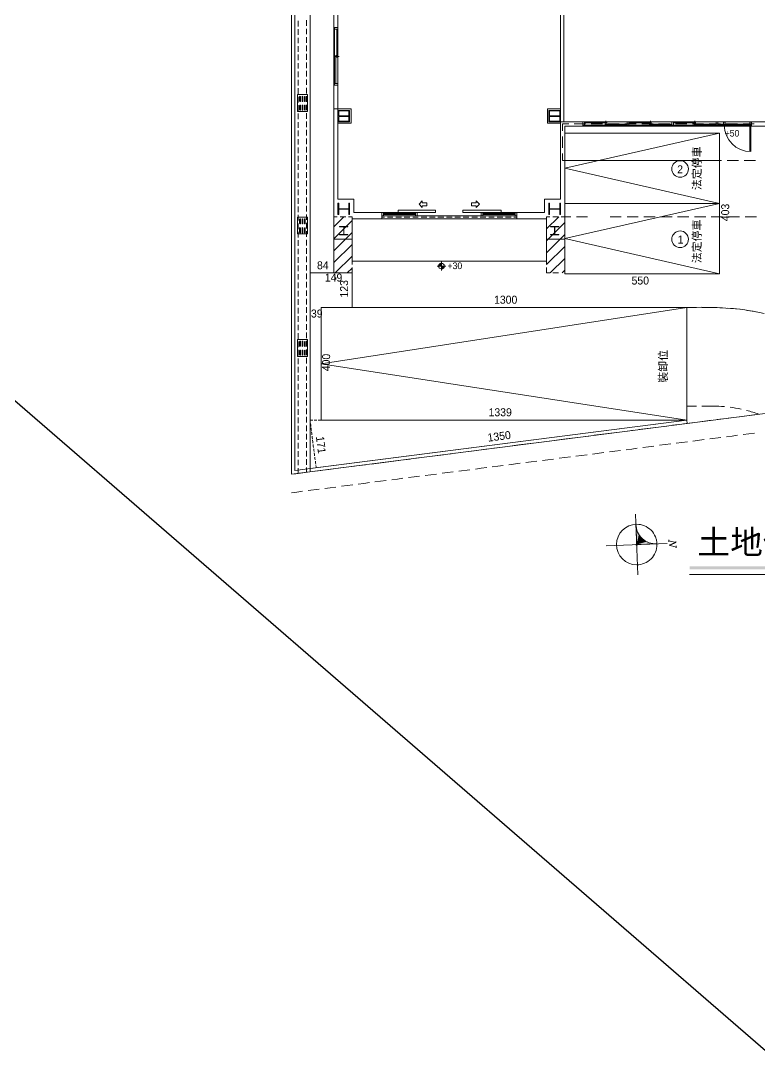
# Model space of a CAD drawing. Header units: millimetres. Extents: x -15161 to 10473752, y -72817 to 33960.
# Drawn here: x -3080 to -453, y -2818 to 850 of the extents above; entities that cross this region are included whole.
import ezdxf

# ---------------------------------------------------------------- set-up
doc = ezdxf.new("R2010")
doc.units = ezdxf.units.MM
for name, color, linetype in [('PDF_單色填滿', 7, 'Continuous'), ('PDF_幾何圖形', 7, 'Continuous'), ('PDF_文字', 7, 'Continuous')]:
    doc.layers.add(name, color=color, linetype=linetype)
doc.styles.add('PDF PMingLiU', font='PMingLiU.ttf')

# ---------------------------------------------------------------- blocks, each defined once
blk = doc.blocks.new('建築底圖')
at = {"layer": 'PDF_單色填滿', "lineweight": 9}
for points in [[(-889.5, -1012.1), (-892.1, -944.8), (-889.5, -958.7)], [(-889.5, -958.7), (-889.5, -1012.1), (-881.9, -976.1)], [(-881.9, -976.1), (-889.5, -1012.1), (-869.6, -990.9)], [(-869.6, -990.9), (-889.5, -1012.1), (-854.4, -1001.9)], [(-854.4, -1001.9), (-889.5, -1012.1), (-836.2, -1008.3)], [(-836.2, -1008.3), (-889.5, -1012.1), (-817.6, -1009.6)]]:
    blk.add_solid(points, dxfattribs=at)
at = {"layer": 'PDF_單色填滿', "lineweight": 20}
blk.add_solid([(-701.6, -1100.6), (-701.6, -1089.6), (675.8, -1100.6), (675.8, -1089.6)], dxfattribs=at)
blk.add_solid([(-701.6, -1100.6), (-701.6, -1089.6), (675.8, -1100.6), (675.8, -1089.6)], dxfattribs=at)
at = {"layer": 'PDF_幾何圖形', "lineweight": 0}
for points in [[(-710, -581.5), (-2117, -762.3), (-2117, 3697.8), (-2105.1, 3697.8), (-2105.1, -748.7), (-711.7, -569.6)], [(-1966.7, 3547.1), (-1966.7, -46.7), (-2050.9, -46.7), (-2050.9, 3547.1)], [(-2060.7, 527.8), (-2060.7, 587.5), (-2095.8, 587.5), (-2095.8, 527.8)], [(-1913.3, 491), (-1910.4, 491), (-1910.4, 531.2), (-1913.3, 531.2), (-1913.3, 512.2), (-1948.9, 512.2), (-1948.9, 531.2), (-1951.9, 531.2), (-1951.9, 491), (-1948.9, 491), (-1948.9, 510), (-1913.3, 510)], [(-1948.9, 529.5), (-1948.9, 531.2), (-1913.3, 531.2), (-1913.3, 529.5)], [(-1163.1, 491), (-1160.1, 491), (-1160.1, 531.2), (-1163.1, 531.2), (-1163.1, 512.2), (-1199.1, 512.2), (-1199.1, 531.2), (-1201.6, 531.2), (-1201.6, 491), (-1199.1, 491), (-1199.1, 510), (-1163.1, 510)], [(-1199.1, 529.5), (-1199.1, 531.2), (-1163.1, 531.2), (-1163.1, 529.5)], [(-1948.9, 491), (-1948.9, 492.7), (-1913.3, 492.7), (-1913.3, 491)], [(-1199.1, 491), (-1199.1, 492.7), (-1163.1, 492.7), (-1163.1, 491)], [(-595.3, 200.5), (-1145.3, 325.9), (-595.3, 450.8), (-1145.3, 325.9), (-595.3, 200.5), (-1145.3, 75.6), (-595.3, -49.3), (-1145.3, 75.6)], [(-1145.3, 450.8), (-1145.3, 200.5), (-595.3, 200.5), (-595.3, 450.8)], [(-595.3, 353.4), (-595.3, -49.3), (-1145.3, -49.3), (-1145.3, 353.4)], [(-1913.3, 160.7), (-1910.4, 160.7), (-1910.4, 201.4), (-1913.3, 201.4), (-1913.3, 181.9), (-1948.9, 181.9), (-1948.9, 201.4), (-1951.9, 201.4), (-1951.9, 160.7), (-1948.9, 160.7), (-1948.9, 180.2), (-1913.3, 180.2)], [(-1652.5, 192.5), (-1652.5, 186.1), (-1663.1, 198), (-1652.5, 209.4), (-1652.5, 203.1), (-1635.6, 203.1), (-1635.6, 192.5)], [(-1459.9, 192.5), (-1459.9, 186.1), (-1448.9, 198), (-1459.9, 209.4), (-1459.9, 203.1), (-1476.4, 203.1), (-1476.4, 192.5)], [(-1163.1, 160.7), (-1160.1, 160.7), (-1160.1, 201.4), (-1163.1, 201.4), (-1163.1, 181.9), (-1199.1, 181.9), (-1199.1, 201.4), (-1201.6, 201.4), (-1201.6, 160.7), (-1199.1, 160.7), (-1199.1, 180.2), (-1163.1, 180.2)], [(-1145.3, 200.5), (-1145.3, -49.3), (-595.3, -49.3), (-595.3, 200.5)], [(-2060.7, 92.1), (-2060.7, 152.3), (-2095.8, 152.3), (-2095.8, 92.1)], [(-1738, 168.8), (-1738, 176.8), (-1604.7, 176.8), (-1604.7, 168.8)], [(-1371.4, 168.8), (-1371.4, 176.8), (-1507.3, 176.8), (-1507.3, 168.8)], [(-2088.2, 129.4), (-2087.8, 129), (-2087.8, 128.6), (-2087.4, 128.1), (-2086.1, 128.1), (-2085.2, 129), (-2085.2, 129.4), (-2085.2, 144.6), (-2085.2, 145.1), (-2085.7, 145.5), (-2086.1, 145.9), (-2087.4, 145.9), (-2087.8, 145.5), (-2087.8, 145.1), (-2088.2, 144.6)], [(-1916.3, 117.5), (-1916.3, 118.8), (-1945.9, 118.8), (-1945.9, 117.5), (-1931.5, 117.5), (-1931.5, 90.4), (-1945.9, 90.4), (-1945.9, 88.8), (-1916.3, 88.8), (-1916.3, 90.4), (-1930.7, 90.4), (-1930.7, 117.5)], [(-1166, 117.5), (-1166, 118.8), (-1196.1, 118.8), (-1196.1, 117.5), (-1181.3, 117.5), (-1181.3, 90.4), (-1196.1, 90.4), (-1196.1, 88.8), (-1166, 88.8), (-1166, 90.4), (-1180.4, 90.4), (-1180.4, 117.5)], [(-1901.9, -46.7), (-1901.9, -169.5), (-2012, -169.5), (-2012, -569.6), (-711.7, -569.6), (-2050.9, -741.5), (-2050.9, -46.7)], [(-711.7, -169.5), (-711.7, -569.6), (-2012, -569.6), (-2012, -169.5)], [(-2012, -569.6), (-2012, -169.5), (-711.7, -169.5), (-711.7, -569.6)], [(-2060.7, -343.1), (-2060.7, -283), (-2095.8, -283), (-2095.8, -343.1)]]:
    blk.add_lwpolyline(points, close=True, dxfattribs=at)
for points in [[(-1951.9, 1308.6), (-1951.9, 826.3), (-1966.7, 826.3), (-1966.7, 1308.6)], [(-1160.5, 531.2), (-1160.5, 1183.2), (-1148.7, 1183.2), (-1148.7, 491)], [(-2093.3, 829.7), (-2093.3, 850)], [(-2063.2, 831.8), (-2063.2, 851.7)], [(-2050.9, 832.7), (-2050.9, 852.6)], [(-2117, 837.8), (-2117, 817.4)], [(-2093.3, 799.6), (-2093.3, 820)], [(-2063.2, 801.8), (-2063.2, 821.7)], [(-2050.9, 802.6), (-2050.9, 822.5)], [(-1966.7, 826.3), (-1966.7, 621), (-1951.9, 621), (-1951.9, 216.2), (-1895.6, 216.2), (-1895.6, 168.8), (-1895.6, 216.2), (-1951.9, 216.2)], [(-1963.7, 826.3), (-1963.7, 621)], [(-1951.9, 820), (-1963.7, 820)], [(-1955.7, 820), (-1955.7, 719.6)], [(-1951.9, 826.3), (-1951.9, 621)], [(-2117, 797.5), (-2117, 697.6)], [(-2093.3, 770), (-2093.3, 789.9)], [(-2063.2, 771.7), (-2063.2, 791.6)], [(-2050.9, 772.5), (-2050.9, 792.4)], [(-2093.3, 739.9), (-2093.3, 759.8)], [(-2063.2, 741.6), (-2063.2, 761.5)], [(-2050.9, 742.5), (-2050.9, 762.4)], [(-2093.3, 709.9), (-2093.3, 729.8)], [(-2093.3, 679.8), (-2093.3, 699.7)], [(-2063.2, 711.6), (-2063.2, 731.9)], [(-2063.2, 681.5), (-2063.2, 701.8)], [(-2050.9, 712.4), (-2050.9, 732.3)], [(-2050.9, 682.4), (-2050.9, 702.7)], [(-1947.6, 723.4), (-1968, 723.4)], [(-1959.9, 626.9), (-1959.9, 727.7)], [(-2117, 677.7), (-2117, 657.4)], [(-2093.3, 649.8), (-2093.3, 669.7)], [(-2063.2, 651.9), (-2063.2, 671.8)], [(-2050.9, 652.3), (-2050.9, 672.6)], [(-2117, 637.5), (-2117, 537.6)], [(-2093.3, 619.7), (-2093.3, 639.6)], [(-2063.2, 621.8), (-2063.2, 641.7)], [(-2050.9, 622.7), (-2050.9, 642.6)], [(-1951.9, 626.9), (-1963.7, 626.9)], [(-2093.3, 589.6), (-2093.3, 610)], [(-2063.2, 591.8), (-2063.2, 611.7)], [(-2050.9, 592.6), (-2050.9, 612.5)], [(-1966.7, 621), (-1966.7, 73.9), (-1901.9, 73.9), (-1901.9, 145.9), (-1796.1, 145.9), (-1315.9, 145.9), (-1315.9, 160.7)], [(-2093.3, 559.6), (-2093.3, 579.9)], [(-2088.2, 579.9), (-2087.8, 580.3), (-2087.8, 581.2), (-2087.4, 581.2), (-2086.5, 581.6), (-2086.1, 581.2), (-2085.7, 581.2), (-2085.2, 580.3), (-2085.2, 579.9)], [(-2088.2, 580.3), (-2088.2, 564.7)], [(-2085.2, 565.1), (-2085.2, 564.2), (-2086.1, 563.4), (-2087.4, 563.4), (-2087.8, 563.8), (-2087.8, 564.2), (-2088.2, 565.1)], [(-2085.2, 580.3), (-2085.2, 564.7)], [(-2079.7, 579.9), (-2079.7, 580.3), (-2079.3, 581.2), (-2078.9, 581.2), (-2078, 581.6), (-2077.6, 581.2), (-2077.2, 581.2), (-2076.8, 580.3), (-2076.8, 579.9)], [(-2079.7, 580.3), (-2079.7, 564.7)], [(-2076.8, 565.1), (-2076.8, 564.2), (-2077.6, 563.4), (-2078.9, 563.4), (-2079.7, 564.2), (-2079.7, 565.1)], [(-2076.8, 580.3), (-2076.8, 564.7)], [(-2071.3, 579.5), (-2071.3, 580.3), (-2070.8, 580.7), (-2070.4, 581.2), (-2069.1, 581.2), (-2068.7, 580.7), (-2068.3, 580.3), (-2068.3, 579.5)], [(-2071.3, 579.9), (-2071.3, 564.7), (-2071.3, 564.2), (-2070.4, 563.4), (-2069.6, 563), (-2068.3, 564.2), (-2068.3, 564.7), (-2068.3, 579.9)], [(-2063.2, 561.7), (-2063.2, 581.6)], [(-2063.2, 531.6), (-2063.2, 551.5)], [(-2050.9, 562.5), (-2050.9, 582.4)], [(-2050.9, 532.5), (-2050.9, 552.4)], [(-2117, 517.7), (-2117, 497.8)], [(-2093.3, 529.9), (-2093.3, 549.8)], [(-2093.3, 499.9), (-2093.3, 519.8)], [(-2088.2, 548.1), (-2087.8, 549), (-2087.8, 549.4), (-2087.4, 549.8), (-2086.1, 549.8), (-2085.2, 549), (-2085.2, 548.1)], [(-2088.2, 548.6), (-2088.2, 533.3), (-2087.8, 532.9), (-2087.8, 532.1), (-2087.4, 532.1), (-2086.5, 531.6), (-2086.1, 532.1), (-2085.7, 532.1), (-2085.2, 532.9), (-2085.2, 533.3), (-2085.2, 548.6)], [(-2079.7, 548.1), (-2079.7, 549), (-2078.9, 549.8), (-2077.6, 549.8), (-2076.8, 549), (-2076.8, 548.1)], [(-2079.7, 548.6), (-2079.7, 533.3), (-2079.7, 532.9), (-2079.3, 532.1), (-2078.9, 532.1), (-2078, 531.6), (-2077.6, 532.1), (-2077.2, 532.1), (-2076.8, 532.9), (-2076.8, 533.3), (-2076.8, 548.6)], [(-2071.3, 547.7), (-2071.3, 548.6), (-2070.8, 549), (-2070.4, 549.4), (-2069.1, 549.4), (-2068.7, 549), (-2068.3, 548.6), (-2068.3, 547.7)], [(-2071.3, 548.1), (-2071.3, 532.9)], [(-2068.3, 548.1), (-2068.3, 532.9)], [(-2063.2, 501.6), (-2063.2, 521.9)], [(-2050.9, 502.4), (-2050.9, 522.3)], [(-1966.7, 536.3), (-1951.9, 536.3), (-1905.3, 536.3), (-1905.3, 485.9), (-1951.9, 485.9)], [(-1160.5, 536.3), (-1206.7, 536.3), (-1206.7, 485.9), (-1160.1, 485.9)], [(-2117, 477.4), (-2117, 377.5)], [(-2093.3, 469.8), (-2093.3, 489.7)], [(-2063.2, 471.5), (-2063.2, 491.8)], [(-2050.9, 472.4), (-2050.9, 492.3)], [(-1315.9, 168.8), (-1315.9, 145.9), (-1210.1, 145.9), (-1210.1, 73.9), (-1145.3, 73.9), (-1145.3, 475.7), (-1080.9, 475.7), (-481, 475.7), (-425.9, 475.7)], [(-376, 491), (-481, 491), (-1080.9, 491), (-1160.1, 491), (-1160.1, 216.2), (-1216.8, 216.2), (-1216.8, 168.8), (-1315.9, 168.8), (-1442.1, 168.8), (-1442.1, 156.9), (-1315.9, 156.9), (-1429.8, 156.9), (-1796.1, 156.9), (-1669.9, 156.9), (-1669.9, 168.8), (-1669.5, 168.4)], [(-481, 475.7), (-481, 491), (-481, 478.7), (-1080.9, 478.7)], [(-1080.9, 491), (-1080.9, 475.7)], [(-1075, 491), (-1075, 478.7)], [(-1075, 486.8), (-995, 486.8)], [(-923, 482.9), (-1003, 482.9)], [(-998.8, 494.8), (-998.8, 474.9)], [(-923, 491), (-923, 478.7)], [(-917.1, 491), (-917.1, 478.7)], [(-917.1, 486.8), (-837, 486.8)], [(-765.1, 482.9), (-845.1, 482.9)], [(-840.9, 494.8), (-840.9, 474.9)], [(-765.1, 478.7), (-765.1, 491)], [(-758.7, 491), (-758.7, 478.7)], [(-758.7, 486.8), (-678.7, 486.8)], [(-606.7, 482.9), (-686.7, 482.9)], [(-682.9, 494.8), (-682.9, 474.9)], [(-606.7, 478.7), (-606.7, 491)], [(-600.8, 491), (-600.8, 478.7)], [(-486.9, 482.9), (-600.8, 482.9)], [(-580.9, 491), (-580.9, 478.7), (-577.9, 478.7), (-577.9, 481.7), (-575, 481.7), (-575, 488.9), (-580.9, 488.9)], [(-486.9, 491), (-486.9, 478.7)], [(-481, 478.7), (-483.9, 478.7), (-483.9, 481.7), (-486.9, 481.7), (-486.9, 488.9), (-481, 488.9)], [(-2093.3, 439.8), (-2093.3, 459.7)], [(-2063.2, 441.9), (-2063.2, 461.8)], [(-2050.9, 442.3), (-2050.9, 462.6)], [(-2093.3, 409.7), (-2093.3, 429.6)], [(-2063.2, 411.8), (-2063.2, 431.7)], [(-2050.9, 412.2), (-2050.9, 432.6)], [(-2093.3, 379.6), (-2093.3, 399.5)], [(-2093.3, 349.6), (-2093.3, 369.9)], [(-2063.2, 381.7), (-2063.2, 401.6)], [(-2063.2, 351.7), (-2063.2, 371.6)], [(-2050.9, 382.6), (-2050.9, 402.5)], [(-2050.9, 352.5), (-2050.9, 372.4)], [(-2117, 357.6), (-2117, 337.7)], [(-2093.3, 319.9), (-2093.3, 339.8)], [(-2063.2, 321.6), (-2063.2, 341.5)], [(-2050.9, 322.5), (-2050.9, 342.4)], [(-2117, 317.4), (-2117, 217.5)], [(-2093.3, 289.9), (-2093.3, 309.8)], [(-2063.2, 291.6), (-2063.2, 311.5)], [(-2050.9, 292.4), (-2050.9, 312.3)], [(-2093.3, 259.8), (-2093.3, 279.7)], [(-2063.2, 261.5), (-2063.2, 281.8)], [(-2050.9, 262.3), (-2050.9, 282.2)], [(-2093.3, 229.7), (-2093.3, 249.6)], [(-2063.2, 231.4), (-2063.2, 251.8)], [(-2063.2, 201.8), (-2063.2, 221.7)], [(-2050.9, 232.3), (-2050.9, 252.6)], [(-2050.9, 202.2), (-2050.9, 222.5)], [(-2117, 197.6), (-2117, 177.7)], [(-2093.3, 199.7), (-2093.3, 219.6)], [(-2093.3, 169.6), (-2093.3, 189.5)], [(-2063.2, 171.7), (-2063.2, 191.6)], [(-2050.9, 172.6), (-2050.9, 192.5)], [(-1160.1, 216.2), (-1216.8, 216.2), (-1216.8, 168.8)], [(-2117, 157.3), (-2117, 57.4)], [(-2093.3, 139.6), (-2093.3, 159.9)], [(-2063.2, 141.7), (-2063.2, 161.6)], [(-2050.9, 142.5), (-2050.9, 162.4)], [(-1966.7, 133.2), (-1966.7, 153.1), (-1954.4, 153.1)], [(-1966.7, 117.1), (-1931.1, 153.1)], [(-1944.2, 153.1), (-1924.3, 153.1)], [(-1914.2, 153.1), (-1901.9, 153.1), (-1901.9, 133.2)], [(-1895.6, 168.8), (-1796.1, 168.8), (-1669.9, 168.8)], [(-1796.1, 168.8), (-1796.1, 145.9)], [(-1785.9, 151.4), (-1796.1, 151.4), (-1795.6, 151)], [(-1790.1, 168.8), (-1790.1, 156.9)], [(-1676.2, 164.5), (-1790.1, 164.5)], [(-1676.2, 160.7), (-1790.1, 160.7)], [(-1776.2, 151.4), (-1756.3, 151.4)], [(-1746.1, 151.4), (-1726.2, 151.4)], [(-1716, 151.4), (-1696.1, 151.4)], [(-1686, 151.4), (-1666.1, 151.4)], [(-1676.2, 156.9), (-1676.2, 168.8), (-1675.8, 168.4)], [(-1655.9, 151.4), (-1636, 151.4)], [(-1626.3, 151.4), (-1605.9, 151.4)], [(-1596.2, 151.4), (-1575.9, 151.4)], [(-1566.1, 151.4), (-1546.2, 151.4)], [(-1536.1, 151.4), (-1516.2, 151.4)], [(-1506, 151.4), (-1486.1, 151.4)], [(-1476, 151.4), (-1456.1, 151.4)], [(-1445.9, 151.4), (-1426, 151.4)], [(-1436.2, 156.9), (-1436.2, 168.8), (-1435.7, 168.4)], [(-1436.2, 164.5), (-1321.8, 164.5)], [(-1436.2, 160.7), (-1321.8, 160.7)], [(-1415.8, 151.4), (-1395.9, 151.4)], [(-1386.2, 151.4), (-1365.9, 151.4)], [(-1356.1, 151.4), (-1335.8, 151.4)], [(-1326.1, 151.4), (-1315.9, 151.4), (-1315.5, 151)], [(-1321.8, 168.8), (-1321.8, 156.9)], [(-1197.8, 153.1), (-1210.1, 153.1), (-1210.1, 133.2)], [(-1210.1, 109.9), (-1166.9, 153.1)], [(-1210.1, 152.3), (-1209.6, 153.1)], [(-1167.7, 153.1), (-1187.6, 153.1)], [(-1124.1, 153.1), (-1145.3, 153.1), (-1157.6, 153.1)], [(-1145.3, 133.2), (-1145.3, 153.1)], [(-1064, 153.1), (-1103.8, 153.1)], [(-944.2, 153.1), (-984, 153.1)], [(-884, 153.1), (-923.8, 153.1)], [(-823.9, 153.1), (-864.1, 153.1)], [(-763.8, 153.1), (-804, 153.1)], [(-704.1, 153.1), (-743.9, 153.1)], [(-644, 153.1), (-683.8, 153.1)], [(-583.9, 153.1), (-624.1, 153.1)], [(-523.7, 153.1), (-564, 153.1)], [(-464, 153.1), (-503.8, 153.1)], [(-2093.3, 109.5), (-2093.3, 129.8)], [(-2085.2, 97.6), (-2085.2, 112.9), (-2085.2, 113.3), (-2085.7, 113.7), (-2086.1, 114.2), (-2086.5, 114.6), (-2087.4, 114.2), (-2087.8, 113.7), (-2087.8, 113.3), (-2088.2, 112.9), (-2088.2, 97.6)], [(-2079.7, 144.6), (-2079.7, 129.4)], [(-2076.8, 97.6), (-2076.8, 112.9), (-2076.8, 113.3), (-2077.2, 113.7), (-2077.6, 114.2), (-2078, 114.6), (-2078.9, 114.2), (-2079.3, 113.7), (-2079.7, 113.3), (-2079.7, 112.9), (-2079.7, 97.6)], [(-2076.8, 144.6), (-2076.8, 129.4)], [(-2068.3, 129), (-2068.3, 144.2), (-2068.3, 144.6), (-2068.7, 145.5), (-2069.1, 145.5), (-2069.6, 145.9), (-2070.4, 145.5), (-2070.8, 145.5), (-2071.3, 144.6), (-2071.3, 144.2), (-2071.3, 129)], [(-2068.3, 129.4), (-2068.3, 128.6), (-2069.1, 127.7), (-2070.4, 127.7), (-2071.3, 128.6), (-2071.3, 129.4)], [(-2071.3, 112.5), (-2071.3, 112.9), (-2070.8, 113.7), (-2070.4, 114.2), (-2069.1, 114.2), (-2068.7, 113.7), (-2068.3, 112.9), (-2068.3, 112.5)], [(-2071.3, 112.9), (-2071.3, 97.2)], [(-2068.3, 112.9), (-2068.3, 97.2)], [(-2063.2, 111.6), (-2063.2, 131.5)], [(-2050.9, 112.5), (-2050.9, 132.4)], [(-1966.7, 74.8), (-1901.9, 140)], [(-1966.7, 103.1), (-1966.7, 123)], [(-1901.9, 123), (-1901.9, 103.1)], [(-1210.1, 67.6), (-1145.3, 132.8)], [(-1210.1, 123), (-1210.1, 103.1)], [(-2093.3, 79.9), (-2093.3, 99.8)], [(-2085.2, 98.1), (-2085.2, 97.2), (-2086.1, 96.4), (-2087.4, 96.4), (-2087.8, 96.8), (-2087.8, 97.2), (-2088.2, 98.1)], [(-2076.8, 98.1), (-2076.8, 97.2), (-2077.6, 96.4), (-2078.9, 96.4), (-2079.7, 97.2), (-2079.7, 98.1)], [(-2068.3, 97.6), (-2068.3, 96.8), (-2069.1, 96), (-2070.4, 96), (-2071.3, 96.8), (-2071.3, 97.6)], [(-2063.2, 81.6), (-2063.2, 101.5)], [(-2050.9, 82.4), (-2050.9, 102.3)], [(-1966.7, 32.4), (-1901.9, 97.6)], [(-1966.7, 73.1), (-1966.7, 93.4)], [(-1901.9, 93.4), (-1901.9, 73.1)], [(-1901.9, 73.9), (-1901.9, -4.4), (-1210.1, -4.4), (-1210.1, 73.9)], [(-1210.1, 93.4), (-1210.1, 73.1)], [(-1210.1, 25.2), (-1145.3, 90)], [(-1145.3, 73.1), (-1145.3, 93.4)], [(-2117, 37.5), (-2117, 17.6)], [(-2093.3, 49.8), (-2093.3, 69.7)], [(-2093.3, 19.7), (-2093.3, 39.6)], [(-2063.2, 51.5), (-2063.2, 71.4)], [(-2063.2, 21.4), (-2063.2, 41.8)], [(-2050.9, 52.3), (-2050.9, 72.2)], [(-2050.9, 22.3), (-2050.9, 42.2)], [(-1966.7, 43), (-1966.7, 63.3)], [(-1966.7, -9.9), (-1901.9, 54.9)], [(-1901.9, 63.3), (-1901.9, 43)], [(-1210.1, 63.3), (-1210.1, 43)], [(-1210.1, -17.1), (-1145.3, 47.7)], [(-1145.3, 43), (-1145.3, 63.3)], [(-2093.3, -10.3), (-2093.3, 9.6)], [(-2063.2, -8.6), (-2063.2, 11.7)], [(-2050.9, -7.8), (-2050.9, 12.5)], [(-1966.7, 13.4), (-1966.7, 33.3)], [(-1966.7, -16.7), (-1966.7, 3.2)], [(-1961.2, -46.7), (-1901.9, 12.5)], [(-1901.9, 33.3), (-1901.9, 13.4)], [(-1901.9, 3.2), (-1901.9, -16.7)], [(-1210.1, 33.3), (-1210.1, 13.4)], [(-1210.1, 3.2), (-1210.1, -16.7)], [(-1197.4, -46.7), (-1145.3, 5.3)], [(-1145.3, 13.4), (-1145.3, 33.3)], [(-1145.3, -16.7), (-1145.3, 3.2)], [(-2117, -2.7), (-2117, -102.6)], [(-2093.3, -40.4), (-2093.3, -20.5)], [(-2063.2, -38.3), (-2063.2, -18.4)], [(-2050.9, -37.8), (-2050.9, -17.5)], [(-1954.4, -46.7), (-1966.7, -46.7), (-1966.7, -26.8)], [(-1918.8, -46.7), (-1901.9, -29.8)], [(-1901.9, -26.8), (-1901.9, -46.7), (-1914.2, -46.7)], [(-1210.1, -26.8), (-1210.1, -46.7), (-1197.8, -46.7)], [(-2093.3, -70.4), (-2093.3, -50.5)], [(-2063.2, -68.3), (-2063.2, -48.4)], [(-2050.9, -67.5), (-2050.9, -47.6)], [(-1959.5, -68.8), (-1959.5, -62.4)], [(-1924.3, -46.7), (-1944.2, -46.7)], [(-1187.6, -46.7), (-1167.7, -46.7)], [(-1155, -46.7), (-1145.3, -37)], [(-2093.3, -100.5), (-2093.3, -80.2)], [(-2063.2, -98.4), (-2063.2, -78.5)], [(-2063.2, -128.5), (-2063.2, -108.6)], [(-2050.9, -97.5), (-2050.9, -77.6)], [(-2050.9, -127.6), (-2050.9, -107.7)], [(-2117, -122.5), (-2117, -142.4)], [(-2093.3, -130.6), (-2093.3, -110.2)], [(-2093.3, -160.2), (-2093.3, -140.3)], [(-2063.2, -158.5), (-2063.2, -138.6)], [(-2050.9, -157.7), (-2050.9, -137.8)], [(-2117, -162.7), (-2117, -262.7)], [(-2093.3, -190.3), (-2093.3, -170.4)], [(-2063.2, -188.6), (-2063.2, -168.3)], [(-2050.9, -187.7), (-2050.9, -167.8)], [(-2093.3, -220.3), (-2093.3, -200.4)], [(-2063.2, -218.6), (-2063.2, -198.3)], [(-2050.9, -217.8), (-2050.9, -197.9)], [(-2093.3, -250.4), (-2093.3, -230.5)], [(-2063.2, -248.3), (-2063.2, -228.4)], [(-2050.9, -247.9), (-2050.9, -227.5)], [(-2117, -282.6), (-2117, -302.5)], [(-2093.3, -280.5), (-2093.3, -260.6)], [(-2093.3, -310.5), (-2093.3, -290.6)], [(-2088.2, -291), (-2087.8, -290.2), (-2087.8, -289.8), (-2087.4, -289.3), (-2086.1, -289.3), (-2085.2, -290.2), (-2085.2, -291)], [(-2088.2, -290.6), (-2088.2, -305.9), (-2087.8, -306.3), (-2087.8, -307.1), (-2087.4, -307.1), (-2086.5, -307.6), (-2086.1, -307.1), (-2085.7, -307.1), (-2085.2, -306.3), (-2085.2, -305.9), (-2085.2, -290.6)], [(-2079.7, -291), (-2079.7, -290.2), (-2078.9, -289.3), (-2077.6, -289.3), (-2076.8, -290.2), (-2076.8, -291)], [(-2079.7, -290.6), (-2079.7, -305.9), (-2079.7, -306.3), (-2079.3, -307.1), (-2078.9, -307.1), (-2078, -307.6), (-2077.6, -307.1), (-2077.2, -307.1), (-2076.8, -306.3), (-2076.8, -305.9), (-2076.8, -290.6)], [(-2071.3, -291), (-2071.3, -306.3)], [(-2068.3, -291), (-2068.3, -306.3)], [(-2063.2, -278.3), (-2063.2, -258.4)], [(-2063.2, -308.4), (-2063.2, -288.5)], [(-2050.9, -277.9), (-2050.9, -257.6)], [(-2050.9, -307.6), (-2050.9, -287.7)], [(-2117, -322.8), (-2117, -422.7)], [(-2093.3, -340.6), (-2093.3, -320.3)], [(-2088.2, -322.8), (-2087.8, -321.9), (-2087.8, -321.5), (-2087.4, -321.1), (-2086.1, -321.1), (-2085.2, -321.9), (-2085.2, -322.8)], [(-2088.2, -322.4), (-2088.2, -337.6), (-2087.8, -338), (-2087.8, -338.5), (-2087.4, -338.9), (-2086.1, -338.9), (-2085.2, -338), (-2085.2, -337.6), (-2085.2, -322.4)], [(-2079.7, -322.8), (-2079.7, -321.9), (-2078.9, -321.1), (-2077.6, -321.1), (-2076.8, -321.9), (-2076.8, -322.8)], [(-2079.7, -322.4), (-2079.7, -337.6)], [(-2076.8, -322.4), (-2076.8, -337.6)], [(-2071.3, -322.8), (-2071.3, -338)], [(-2068.3, -322.8), (-2068.3, -338)], [(-2063.2, -338.5), (-2063.2, -318.6)], [(-2050.9, -337.6), (-2050.9, -317.7)], [(-2093.3, -370.6), (-2093.3, -350.3)], [(-2063.2, -368.5), (-2063.2, -348.6)], [(-2050.9, -367.7), (-2050.9, -347.8)], [(-2093.3, -400.3), (-2093.3, -380.4)], [(-2063.2, -398.6), (-2063.2, -378.7)], [(-2050.9, -397.7), (-2050.9, -377.8)], [(-2093.3, -430.3), (-2093.3, -410.4)], [(-2063.2, -428.6), (-2063.2, -408.3)], [(-2063.2, -458.7), (-2063.2, -438.4)], [(-2050.9, -427.8), (-2050.9, -407.9)], [(-2050.9, -457.9), (-2050.9, -437.5)], [(-2117, -442.6), (-2117, -462.5)], [(-2093.3, -460.4), (-2093.3, -440.5)], [(-2093.3, -490.5), (-2093.3, -470.6)], [(-2063.2, -488.3), (-2063.2, -468.4)], [(-2050.9, -487.9), (-2050.9, -467.6)], [(-2117, -482.8), (-2117, -582.8)], [(-2093.3, -520.5), (-2093.3, -500.6)], [(-2063.2, -518.4), (-2063.2, -498.5)], [(-2050.9, -517.6), (-2050.9, -497.7)], [(-2093.3, -550.6), (-2093.3, -530.3)], [(-2063.2, -548.5), (-2063.2, -528.6)], [(-2050.9, -547.6), (-2050.9, -527.7)], [(-677.4, -519.7), (-711.7, -519.7)], [(-564.4, -562.9), (-514.8, -556.5), (-464.9, -549.7)], [(-2093.3, -580.6), (-2093.3, -560.3)], [(-2063.2, -578.5), (-2063.2, -558.6)], [(-2050.9, -577.7), (-2050.9, -557.8)], [(-2041.6, -569.6), (-2050.9, -569.6), (-2050.9, -572.2), (-2050.1, -577.3)], [(-2049.7, -582.3), (-2048.8, -587.4), (-2048.4, -592.1)], [(-2026.4, -569.6), (-2036.5, -569.6)], [(-2012, -569.6), (-2021.7, -569.6)], [(-762.5, -588.3), (-742.6, -585.7)], [(-723.2, -583.2), (-673.2, -576.8), (-623.7, -570.5)], [(-603.8, -567.9), (-584.3, -565.4)], [(-2117, -602.7), (-2117, -622.6)], [(-2093.3, -610.3), (-2093.3, -590.4)], [(-2093.3, -640.3), (-2093.3, -620.4)], [(-2063.2, -608.6), (-2063.2, -588.7)], [(-2063.2, -638.7), (-2063.2, -618.8)], [(-2050.9, -607.7), (-2050.9, -587.8)], [(-2050.9, -637.8), (-2050.9, -617.9)], [(-2047.6, -597.2), (-2047.1, -602.2), (-2046.3, -606.9)], [(-2045.9, -612), (-2045, -617.1), (-2044.6, -622.1)], [(-1040.3, -623.8), (-941.2, -611.1)], [(-921.3, -608.6), (-901.4, -606.1)], [(-881.9, -603.5), (-832, -597.2), (-782.4, -590.8)], [(-510.6, -621.3), (-490.7, -618.8), (-470.8, -616.2)], [(-2117, -642.9), (-2117, -762.3), (-2101.8, -760.2), (-2052.2, -753.8)], [(-2093.3, -670.4), (-2093.3, -650.5)], [(-2063.2, -668.7), (-2063.2, -648.4)], [(-2050.9, -667.9), (-2050.9, -648)], [(-2043.7, -626.8), (-2043.3, -631.9), (-2042.5, -637)], [(-2042.1, -641.6), (-2041.2, -646.7), (-2040.8, -651.8)], [(-2039.9, -656.9), (-2039.5, -661.5), (-2038.7, -666.6)], [(-1357.8, -664.5), (-1308.3, -658.1), (-1258.8, -651.8)], [(-1238.9, -649.2), (-1219, -646.7)], [(-1199.1, -644.2), (-1149.5, -637.8), (-1100, -631.5)], [(-1080.1, -628.9), (-1060.2, -626.4)], [(-808.3, -659.4), (-768.5, -654.3)], [(-748.6, -651.8), (-708.8, -646.7)], [(-689.3, -644.2), (-649.5, -639.1)], [(-629.6, -636.5), (-589.8, -631.5)], [(-569.9, -628.9), (-550.4, -626.4), (-530.5, -623.8)], [(-2093.3, -700.5), (-2093.3, -680.6)], [(-2063.2, -698.8), (-2063.2, -678.5)], [(-2050.9, -697.9), (-2050.9, -677.6)], [(-2038.2, -671.7), (-2037.4, -676.3), (-2037, -681.4)], [(-2036.1, -686.5), (-2035.7, -691.6), (-2034.9, -696.2)], [(-1675.4, -705.6), (-1576.3, -692.8)], [(-1588.2, -682.3), (-1587.7, -682.7)], [(-1583.1, -681.4), (-1583.1, -681)], [(-1556.4, -690.3), (-1536.5, -687.8)], [(-1516.6, -685.2), (-1467.1, -678.9), (-1417.5, -672.1)], [(-1397.6, -669.6), (-1377.7, -667)], [(-1105.9, -697.9), (-1086, -695.4), (-1066.1, -692.8)], [(-1046.2, -690.3), (-1006.4, -685.2)], [(-986.5, -682.7), (-967, -680.1), (-947.1, -677.6)], [(-927.2, -675.1), (-907.3, -672.5), (-887.4, -669.6)], [(-867.5, -667), (-847.6, -664.5), (-828.2, -661.9)], [(-2093.3, -730.5), (-2093.3, -710.6)], [(-2063.2, -728.4), (-2063.2, -708.5)], [(-2050.9, -728), (-2050.9, -707.7)], [(-2034.4, -701.3), (-2033.6, -706.4), (-2032.7, -711.1)], [(-2032.3, -716.1), (-2031.5, -721.2), (-2031, -726.3)], [(-2030.2, -731), (-2029.8, -736), (-2029.3, -739)], [(-1992.9, -746.2), (-1943.4, -739.8), (-1893.4, -733.5)], [(-1919.7, -724.6), (-1919.7, -724.2)], [(-1874, -731), (-1854.1, -728.4)], [(-1834.2, -725.9), (-1735.1, -713.2)], [(-1815.5, -711.5), (-1815.5, -710.6)], [(-1715.2, -710.6), (-1695.3, -708.1)], [(-1403.6, -736), (-1383.7, -733.5), (-1363.8, -731)], [(-1343.9, -728.4), (-1304.1, -723.3)], [(-1284.2, -720.8), (-1264.7, -718.3), (-1244.8, -715.7)], [(-1224.9, -713.2), (-1205, -710.6), (-1185.1, -708.1)], [(-1165.2, -705.6), (-1125.4, -700.5)], [(-2093.3, -759.3), (-2093.3, -740.7)], [(-2063.2, -755.1), (-2063.2, -738.6)], [(-2050.9, -753.8), (-2050.9, -737.7)], [(-2032.3, -751.3), (-2012.8, -748.7)], [(-1700.8, -774.1), (-1681.3, -771.6), (-1661.4, -769.1)], [(-1641.5, -766.5), (-1601.7, -761.4)], [(-1581.8, -758.9), (-1561.9, -756.4), (-1542.4, -753.8)], [(-1522.5, -751.3), (-1482.7, -746.2)], [(-1462.8, -743.7), (-1442.9, -741.1), (-1423, -738.6)], [(-1939.2, -805.1), (-1899.4, -800)], [(-1879.5, -797.4), (-1859.6, -794.9), (-1839.7, -791.9)], [(-1820.2, -789.4), (-1780.4, -784.3)], [(-1760.5, -781.8), (-1740.6, -779.2), (-1720.7, -776.7)], [(-2117, -827.9), (-2097.9, -825.4), (-2078, -822.8)], [(-2058.1, -820.3), (-2018.3, -815.2)], [(-1998.4, -812.7), (-1979, -810.1), (-1959.1, -807.6)]]:
    blk.add_lwpolyline(points, dxfattribs=at)
at = {"layer": 'PDF_幾何圖形', "lineweight": 13}
for points in [[(-2117, 837.8), (-2117, 817.4)], [(-2117, 797.5), (-2117, 697.6)], [(-2117, 677.7), (-2117, 657.4)], [(-2117, 637.5), (-2117, 537.6)], [(-2117, 517.7), (-2117, 497.8)], [(-2117, 477.4), (-2117, 377.5)], [(-2117, 357.6), (-2117, 337.7)], [(-2117, 317.4), (-2117, 217.5)], [(-2117, 197.6), (-2117, 177.7)], [(-2117, 157.3), (-2117, 57.4)], [(-2117, 37.5), (-2117, 17.6)], [(-2117, -2.7), (-2117, -102.6)], [(-2117, -122.5), (-2117, -142.4)], [(-2117, -162.7), (-2117, -262.7)], [(-2117, -282.6), (-2117, -302.5)], [(-2117, -322.8), (-2117, -422.7)], [(-2117, -442.6), (-2117, -462.5)], [(-2117, -482.8), (-2117, -582.8)], [(-564.4, -562.9), (-514.8, -556.5), (-464.9, -549.7)], [(-762.5, -588.3), (-742.6, -585.7)], [(-723.2, -583.2), (-673.2, -576.8), (-623.7, -570.5)], [(-603.8, -567.9), (-584.3, -565.4)], [(-2117, -602.7), (-2117, -622.6)], [(-1040.3, -623.8), (-941.2, -611.1)], [(-921.3, -608.6), (-901.4, -606.1)], [(-881.9, -603.5), (-832, -597.2), (-782.4, -590.8)], [(-2117, -642.9), (-2117, -762.3), (-2101.8, -760.2), (-2052.2, -753.8)], [(-1357.8, -664.5), (-1308.3, -658.1), (-1258.8, -651.8)], [(-1238.9, -649.2), (-1219, -646.7)], [(-1199.1, -644.2), (-1149.5, -637.8), (-1100, -631.5)], [(-1080.1, -628.9), (-1060.2, -626.4)], [(-1675.4, -705.6), (-1576.3, -692.8)], [(-1556.4, -690.3), (-1536.5, -687.8)], [(-1516.6, -685.2), (-1467.1, -678.9), (-1417.5, -672.1)], [(-1397.6, -669.6), (-1377.7, -667)], [(-1992.9, -746.2), (-1943.4, -739.8), (-1893.4, -733.5)], [(-1874, -731), (-1854.1, -728.4)], [(-1834.2, -725.9), (-1735.1, -713.2)], [(-1715.2, -710.6), (-1695.3, -708.1)], [(-2032.3, -751.3), (-2012.8, -748.7)]]:
    blk.add_lwpolyline(points, dxfattribs=at)
at = {"layer": 'PDF_幾何圖形', "lineweight": 5}
for points in [[(-1131.3, 483.4), (-1152.9, 483.4), (-1152.9, 458.4)], [(-1071.6, 483.4), (-1111.4, 483.4)], [(-1011.5, 483.4), (-1051.3, 483.4)], [(-951.4, 483.4), (-991.6, 483.4)], [(-891.2, 483.4), (-931.5, 483.4)], [(-831.5, 483.4), (-871.3, 483.4)], [(-771.4, 483.4), (-811.6, 483.4)], [(-711.3, 483.4), (-751.5, 483.4)], [(-651.6, 483.4), (-691.4, 483.4)], [(-591.5, 483.4), (-631.3, 483.4)], [(-531.3, 483.4), (-571.6, 483.4)], [(-471.2, 483.4), (-511.4, 483.4)], [(-1152.9, 438.5), (-1152.9, 398.3)], [(-1152.9, 378.4), (-1152.9, 353.4), (-1127.9, 353.4)], [(-1107.6, 353.4), (-1067.8, 353.4)], [(-1047.9, 353.4), (-1007.7, 353.4)], [(-987.8, 353.4), (-947.6, 353.4)], [(-927.7, 353.4), (-887.9, 353.4)], [(-867.5, 353.4), (-827.7, 353.4)], [(-807.8, 353.4), (-767.6, 353.4)], [(-747.7, 353.4), (-707.5, 353.4)], [(-687.6, 353.4), (-647.8, 353.4)], [(-627.5, 353.4), (-587.7, 353.4)], [(-567.8, 353.4), (-527.5, 353.4)], [(-507.6, 353.4), (-467.4, 353.4)], [(-755.3, 94.3), (-757.9, 91.7), (-758.7, 90.4), (-760.4, 88.8), (-761.3, 86.2), (-762.1, 85.4)], [(-1599.2, -22.2), (-1594.1, -22.2), (-1594.1, -23.4), (-1593.7, -24.3), (-1592.8, -26.8), (-1592.4, -27.7), (-1591.5, -29)], [(-1594.1, -20.5), (-1585.2, -12)], [(-1594.1, -22.2), (-1583.9, -22.2), (-1583.9, -32.3)], [(-1593.7, -22.2), (-1583.9, -12.4)], [(-1593.2, -18.4), (-1587.7, -12.4)], [(-1591.5, -22.2), (-1583.9, -14.1)], [(-1589.9, -22.2), (-1583.9, -15.8)], [(-1588.2, -22.2), (-1583.9, -17.9)], [(-1586.5, -22.2), (-1583.9, -19.6)], [(-1584.4, -22.2), (-1583.9, -21.3)], [(-1583.9, -37.4), (-1583.9, -32.3), (-1583.5, -32.8), (-1583.9, -32.3), (-1573.8, -22.2), (-1583.9, -22.2), (-1583.9, -12), (-1583.9, -6.9)], [(-1583.9, -23), (-1582.7, -22.2)], [(-1583.9, -25.1), (-1581, -22.2)], [(-1583.9, -26.8), (-1579.3, -22.2)], [(-1583.9, -28.5), (-1577.2, -22.2)], [(-1583.9, -30.2), (-1575.5, -22.2)], [(-1581.8, -31.9), (-1573.8, -23.9)], [(-1579.3, -31.1), (-1574.6, -26.8)], [(-1568.7, -22.2), (-1573.8, -22.2), (-1573.3, -22.6)], [(-677.4, -169.5), (-711.7, -169.5)], [(-677.4, -519.7), (-711.7, -519.7)]]:
    blk.add_lwpolyline(points, dxfattribs=at)
at = {"layer": 'PDF_幾何圖形', "lineweight": 0}
for points in [[(-577.9, 478.7, 0.412784), (-483.9, 384.7), (-483.9, 478.7), (-486.9, 478.7), (-486.9, 384.7)], [(-677.4, -169.5), (-711.7, -169.5), (-2012, -369.4), (-711.7, -569.6), (-2012, -369.4), (-711.7, -169.5), (-711.7, -569.6), (-710, -581.5), (37.7, -485.4, 0.017549), (12.7, -456.2)]]:
    blk.add_lwpolyline(points, format="xyb", dxfattribs=at)
at = {"layer": 'PDF_幾何圖形', "lineweight": 5}
for points in [[(-1145.3, 450.8), (-1145.3, 200.5), (-595.3, 200.5), (-595.3, 450.8)], [(-1145.3, 200.5), (-1145.3, -49.3), (-595.3, -49.3), (-595.3, 200.5)], [(-711.7, -169.5), (-711.7, -569.6), (-2012, -569.6), (-2012, -169.5)]]:
    blk.add_lwpolyline(points, close=True, dxfattribs=at)
at = {"layer": 'PDF_幾何圖形', "lineweight": 9}
for points in [[(-893.4, -904.1), (-885.3, -1120.1)], [(-781.6, -1007.9), (-997.5, -1016.3)], [(-775.2, -995.6), (-774.8, -1002.4)], [(-775.2, -999), (-749.8, -1005.3)], [(-753.2, -1005.3), (-774.4, -1014.6), (-749, -1021)], [(-749.8, -1001.5), (-749.8, -1005.3), (-771, -1014.6)], [(-749, -1017.2), (-749, -1024.4)]]:
    blk.add_lwpolyline(points, dxfattribs=at)
blk.add_lwpolyline([(-862, -945.6, 0.108587), (-889.5, -940.1, 0.998304), (-889.5, -1084.3, 0.416105), (-817.6, -1012.1)], format="xyb", dxfattribs=at)
blk.add_lwpolyline([(-817.6, -1009.6), (-889.5, -1012.1), (-892.1, -940.1, 0.433113)], format="xyb", close=True, dxfattribs=at)
blk.add_lwpolyline([(-889.5, -1010.4), (-890.4, -1010.4), (-890.8, -1010.8), (-891.2, -1011.7), (-891.2, -1012.9), (-890.8, -1013.4), (-890, -1013.8), (-888.7, -1013.8), (-888.3, -1013.4), (-887.9, -1012.5), (-887.4, -1012.1), (-887.9, -1011.2), (-888.7, -1010.4)], close=True, dxfattribs=at)
at = {"layer": 'PDF_幾何圖形', "lineweight": 13}
blk.add_lwpolyline([(675.8, -1118.8), (-701.6, -1118.8)], close=True, dxfattribs=at)
at = {"layer": 'PDF_幾何圖形', "lineweight": 0}
blk.add_arc((-610.7, -860.7), 690.5, 82.8722, 86.19, dxfattribs=at)
at = {"layer": 'PDF_幾何圖形', "lineweight": 5}
blk.add_arc((-610.7, -860.7), 690.5, 82.8722, 86.19, dxfattribs=at)
at = {"layer": 'PDF_幾何圖形', "lineweight": 9}
blk.add_arc((-822.3, -939.9), 69.8, 180.1853, 273.8576, dxfattribs=at)
at = {"layer": 'PDF_幾何圖形', "lineweight": 0}
for points in [[(-2068.3, 532.9), (-2068.3, 531.2), (-2071.3, 531.1), (-2071.3, 532.9)], [(-2079.7, 144.6), (-2079.8, 146.4), (-2076.7, 146.4), (-2076.8, 144.6)], [(-2076.8, 129.4), (-2076.7, 127.7), (-2079.8, 127.6), (-2079.7, 129.4)], [(-435.7, -191.1), (-527.9, -169), (-616.9, -167.4), (-711.7, -169.5)], [(-584.7, -170.4), (-609.2, -169.2), (-632.8, -169.5), (-657.5, -169.5)], [(-465.7, -184.8), (-478.2, -181.4), (-492.4, -180.2), (-505.1, -178)], [(-2071.3, -291), (-2071.3, -289.3), (-2068.3, -289.3), (-2068.3, -291)], [(-2068.3, -306.3), (-2068.3, -308), (-2071.3, -308), (-2071.3, -306.3)], [(-2071.3, -322.8), (-2071.3, -321), (-2068.3, -321.1), (-2068.3, -322.8)], [(-2076.8, -337.6), (-2076.7, -339.3), (-2079.8, -339.4), (-2079.7, -337.6)], [(-2068.3, -338), (-2068.3, -339.8), (-2071.3, -339.8), (-2071.3, -338)], [(-577.5, -521.8), (-604.1, -518.8), (-630.6, -519.9), (-657.5, -519.7)], [(-518.2, -530.7), (-531.2, -528), (-544.4, -525.4), (-557.6, -523.9)], [(-455.1, -548.5), (-469.6, -543.7), (-484, -538.9), (-498.7, -535.3)]]:
    blk.add_open_spline(points, degree=3, dxfattribs=at)
at = {"layer": 'PDF_幾何圖形', "lineweight": 5}
for points in [[(-735, 352.5), (-751, 352.9), (-764.6, 339.4), (-764.6, 323.3)], [(-705.8, 323.3), (-705.4, 339.3), (-718.9, 352.7), (-735, 352.5)], [(-764.6, 323.3), (-764.8, 307.2), (-751.1, 293.4), (-735, 293.7)], [(-735, 293.7), (-718.8, 293.6), (-705.2, 307.1), (-705.8, 323.3)], [(-762.1, 85.4), (-763.6, 81.4), (-764.7, 77.3), (-764.6, 73.1)], [(-735, 102.7), (-743.1, 102.1), (-749.5, 100.4), (-755.3, 94.3)], [(-705.8, 73.1), (-705.4, 89.4), (-719, 102.5), (-735, 102.7)], [(-764.6, 73.1), (-764.6, 57), (-751.2, 43.6), (-735, 43.4)], [(-735, 43.4), (-718.8, 43.9), (-705.4, 56.8), (-705.8, 73.1)], [(-1583.9, -12), (-1589.4, -11.4), (-1594.2, -16.9), (-1594.1, -22.2)], [(-1591.5, -29), (-1589.5, -30.5), (-1586.7, -32.4), (-1583.9, -32.3)], [(-1573.8, -22.2), (-1573, -16.9), (-1578.7, -11.4), (-1583.9, -12)], [(-1583.9, -32.3), (-1578.7, -32.3), (-1573.2, -27.8), (-1573.8, -22.2)], [(-584.7, -170.4), (-609.2, -169.2), (-632.8, -169.5), (-657.5, -169.5)], [(-465.7, -184.8), (-478.2, -181.4), (-492.4, -180.2), (-505.1, -178)], [(-577.5, -521.8), (-604.1, -518.8), (-630.6, -519.9), (-657.5, -519.7)], [(-518.2, -530.7), (-531.2, -528), (-544.4, -525.4), (-557.6, -523.9)], [(-455.1, -548.5), (-469.6, -543.7), (-484, -538.9), (-498.7, -535.3)]]:
    blk.add_open_spline(points, degree=3, dxfattribs=at)
at = {"layer": 'PDF_幾何圖形', "lineweight": 9}
for points in [[(-838.3, -961.3), (-845.5, -954.6), (-852.6, -949), (-862, -945.6)], [(-823.1, -984.6), (-825.7, -976.6), (-832.4, -967.3), (-838.3, -961.3)], [(-820.5, -991.3), (-822.4, -988.1), (-820.1, -988.6), (-823.1, -984.6)], [(-818.8, -998.5), (-819, -996.1), (-819.7, -993.7), (-820.5, -991.3)], [(-817.6, -1012.1), (-817.4, -1007.7), (-817.8, -1002.7), (-818.8, -998.5)]]:
    blk.add_open_spline(points, degree=3, dxfattribs=at)
at = {"layer": 'PDF_文字', "attachment_point": 4, "style": 'PDF PMingLiU'}
for s, insert, char_height in [('+50', (-576.7, 449.9), 23.61), ('2', (-745.6, 321.7), 28.4), ('1', (-743.9, 71.9), 28.4), ('84', (-2026.4, -19.6), 28.45), ('+30', (-1562.3, -21.3), 23.61), ('149', (-1998.4, -63.2), 28.45), ('550', (-907.8, -73.8), 28.45), ('1300', (-1396.8, -141.9), 28.45), ('39', (-2048, -191.1), 28.45), ('1339', (-1416.3, -542.1), 28.45), ('土地使用管制規定綠化圖', (-673.6, -1008.5), 85.342)]:
    blk.add_mtext(s, dxfattribs=dict(at, insert=insert, char_height=char_height))
at = {"layer": 'PDF_文字', "char_height": 28.45, "attachment_point": 4, "style": 'PDF PMingLiU'}
for s, insert, rotation in [('法定停車', (-673.7, 248), 90), ('403', (-574.6, 137.4), 90), ('法定停車', (-673.7, -12), 90), ('123', (-1929.9, -134), 90), ('裝卸位', (-793.5, -436.7), 90.0219), ('400', (-1993.8, -396), 90), ('1350', (-1419.6, -632.8), 7.4359), ('171', (-2016.3, -626.9), 277.4389)]:
    blk.add_mtext(s, dxfattribs=dict(at, insert=insert, rotation=rotation))

msp = doc.modelspace()

# ---------------------------------------------------------------- linework, layer by layer
at = {"color": 230}
msp.add_lwpolyline([(-15160.8453, 9939.3038), (43975.9067, -41255.219)], dxfattribs=at)

# ---------------------------------------------------------------- block references
at = {"color": 30}
msp.add_blockref('建築底圖', (0, 0), dxfattribs=at)

doc.saveas('drawing.dxf')
